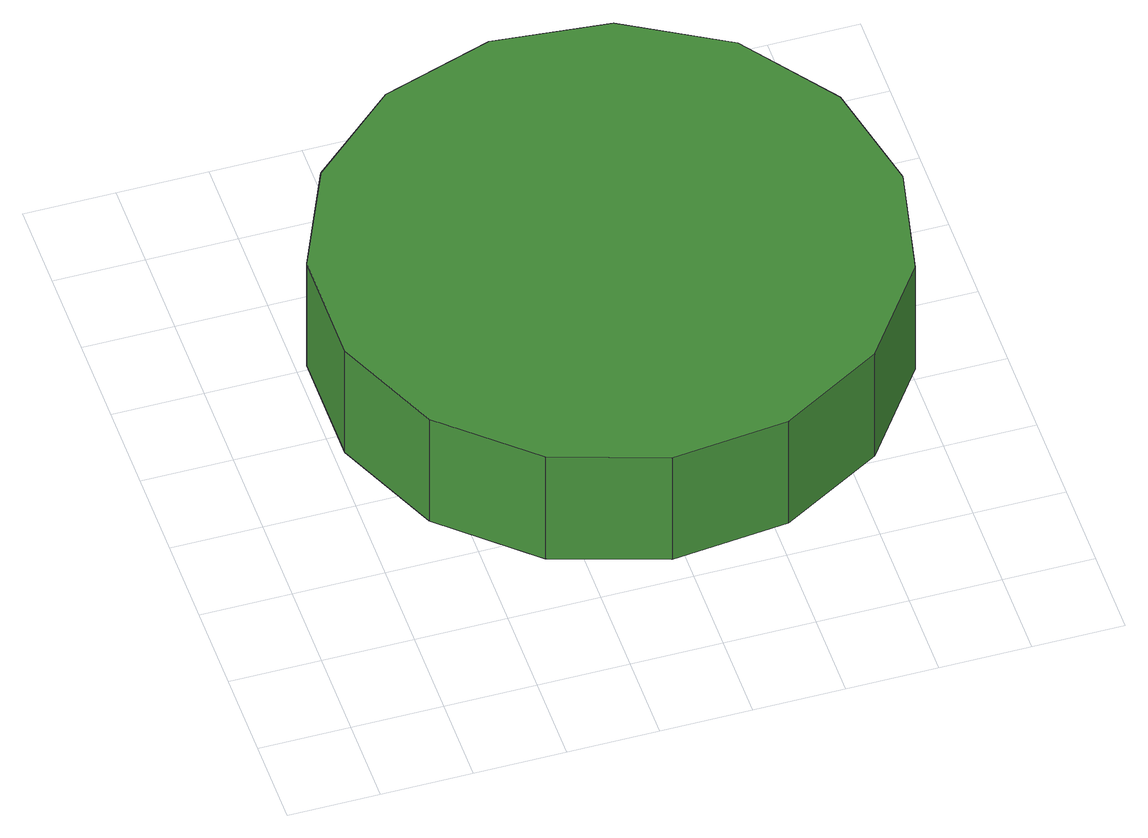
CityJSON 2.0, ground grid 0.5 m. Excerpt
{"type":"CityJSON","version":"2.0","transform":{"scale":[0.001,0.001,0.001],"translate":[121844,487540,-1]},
"CityObjects":{
"tree1":{"type":"SolitaryVegetationObject","attributes":{"function":"something"},"geometry":[{"type":"MultiSurface","lod":"1","boundaries":[[[0,1,2,3,4,5,6,7,8,9,10,11,12,13,14]],[[15,16,17,18,19,20,21,22,23,24,25,26,27,28,29]],[[0,29,28,1]],[[1,28,27,2]],[[2,27,26,3]],[[3,26,25,4]],[[4,25,24,5]],[[5,24,23,6]],[[6,23,22,7]],[[7,22,21,8]],[[8,21,20,9]],[[9,20,19,10]],[[10,19,18,11]],[[11,18,17,12]],[[12,17,16,13]],[[13,16,15,14]],[[14,15,29,0]]]}]}
},
"vertices":[
[3660,2205,1383],[3525,2843,1383],[3142,3370,1383],[2577,3696,1383],[1929,3764,1383],[1310,3562,1383],[825,3126,1383],[560,2531,1383],[560,1880,1383],[825,1284,1383],[1310,848,1383],[1929,647,1383],[2577,715,1383],[3142,1041,1383],[3525,1568,1383],[3525,1568,635],[3142,1041,635],[2577,715,635],[1929,647,635],[1310,848,635],[825,1284,635],[560,1880,635],[560,2531,635],[825,3126,635],[1310,3562,635],[1929,3764,635],[2577,3696,635],[3142,3370,635],[3525,2843,635],[3660,2205,635]
]}
